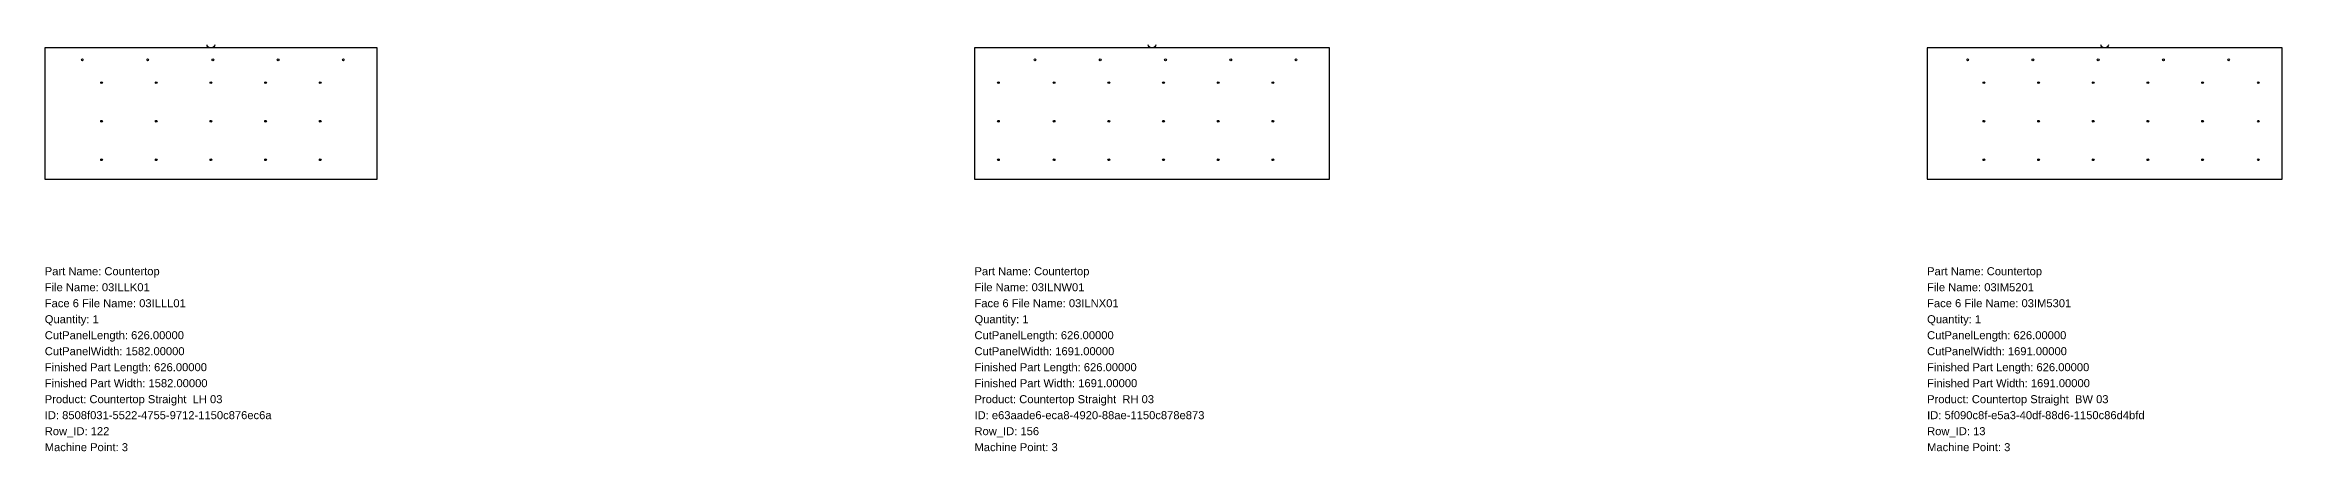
# Model space of a CAD drawing. Header units: inches. Extents: x 0 to 200771, y -1296 to 641.
# Drawn here: x 0 to 10654, y -1296 to 641 of the extents above; entities that cross this region are included whole.
import ezdxf

# ---------------------------------------------------------------- set-up
doc = ezdxf.new("R2010")
doc.units = ezdxf.units.IN
doc.header["$MEASUREMENT"] = 0
for name, color, linetype in [('BORDER_Z18P0RT1001', 7, 'Continuous'), ('NESTTEXT', 1, 'Continuous'), ('VBORE_Z12P0', 3, 'Continuous')]:
    doc.layers.add(name, color=color, linetype=linetype)
doc.styles.get("Standard").update_dxf_attribs({"font": 'arial.ttf'})

msp = doc.modelspace()

# ---------------------------------------------------------------- linework, layer by layer
at = {"layer": 'BORDER_Z18P0RT1001', "color": 2}
for points in [[(809.175, 641, -0.414213562), (794.175, 626), (0, 626), (0, 0), (1582, 0), (1582, 626), (787.825, 626, -0.414213562), (772.825, 641)], [(5290.475, 641, -0.414213562), (5275.475, 626), (4426.8, 626), (4426.8, 0), (6117.8, 0), (6117.8, 626), (5269.125, 626, -0.414213562), (5254.125, 641)], [(9826.275, 641, -0.414213562), (9811.275, 626), (8962.6, 626), (8962.6, 0), (10653.6, 0), (10653.6, 626), (9804.925, 626, -0.414213562), (9789.925, 641)]]:
    msp.add_lwpolyline(points, format="xyb", dxfattribs=at)
at = {"layer": 'VBORE_Z12P0', "color": 3}
for centre in [(179, 569), (489.75, 569), (800.5, 569), (1111.25, 569), (1422, 569), (4714.8, 569), (5025.55, 569), (5336.3, 569), (5647.05, 569), (5957.8, 569), (9155.6, 569), (9466.35, 569), (9777.1, 569), (10087.85, 569), (10398.6, 569), (270.35, 460), (270.35, 460), (530.68, 460), (791.01, 460), (1051.34, 460), (1311.67, 460), (4540.8, 460), (4806.15, 460), (4806.15, 460), (5066.48, 460), (5326.81, 460), (5587.14, 460), (5847.47, 460), (9232.95, 460), (9232.95, 460), (9493.28, 460), (9753.61, 460), (10013.94, 460), (10274.27, 460), (10539.6, 460), (270.35, 276.5), (270.35, 276.5), (530.68, 276.5), (791.01, 276.5), (1051.34, 276.5), (1311.67, 276.5), (4540.8, 276.5), (4806.15, 276.5), (4806.15, 276.5), (5066.48, 276.5), (5326.81, 276.5), (5587.14, 276.5), (5847.47, 276.5), (9232.95, 276.5), (9232.95, 276.5), (9493.28, 276.5), (9753.61, 276.5), (10013.94, 276.5), (10274.27, 276.5), (10539.6, 276.5), (270.35, 93), (270.35, 93), (530.68, 93), (791.01, 93), (1051.34, 93), (1311.67, 93), (4540.8, 93), (4806.15, 93), (4806.15, 93), (5066.48, 93), (5326.81, 93), (5587.14, 93), (5847.47, 93), (9232.95, 93), (9232.95, 93), (9493.28, 93), (9753.61, 93), (10013.94, 93), (10274.27, 93), (10539.6, 93)]:
    msp.add_circle(centre, 4, dxfattribs=at)

# ---------------------------------------------------------------- texts
at = {"layer": 'NESTTEXT', "color": 1}
for s, p in [('Part Name: Countertop', (0, -457.2)), ('Part Name: Countertop', (4426.8, -457.2)), ('Part Name: Countertop', (8962.6, -457.2)), ('File Name: 03ILLK01', (0, -533.4)), ('File Name: 03ILNW01', (4426.8, -533.4)), ('File Name: 03IM5201', (8962.6, -533.4)), ('Face 6 File Name: 03ILLL01', (0, -609.6)), ('Face 6 File Name: 03ILNX01', (4426.8, -609.6)), ('Face 6 File Name: 03IM5301', (8962.6, -609.6)), ('Quantity: 1', (0, -685.8)), ('CutPanelLength: 626.00000', (0, -762)), ('Quantity: 1', (4426.8, -685.8)), ('CutPanelLength: 626.00000', (4426.8, -762)), ('Quantity: 1', (8962.6, -685.8)), ('CutPanelLength: 626.00000', (8962.6, -762)), ('CutPanelWidth: 1582.00000', (0, -838.2)), ('CutPanelWidth: 1691.00000', (4426.8, -838.2)), ('CutPanelWidth: 1691.00000', (8962.6, -838.2)), ('Finished Part Length: 626.00000', (0, -914.4)), ('Finished Part Width: 1582.00000', (0, -990.6)), ('Finished Part Length: 626.00000', (4426.8, -914.4)), ('Finished Part Width: 1691.00000', (4426.8, -990.6)), ('Finished Part Length: 626.00000', (8962.6, -914.4)), ('Finished Part Width: 1691.00000', (8962.6, -990.6)), ('Product: Countertop Straight  LH 03', (0, -1066.8)), ('Product: Countertop Straight  RH 03', (4426.8, -1066.8)), ('Product: Countertop Straight  BW 03', (8962.6, -1066.8)), ('ID: 8508f031-5522-4755-9712-1150c876ec6a', (0, -1143)), ('ID: e63aade6-eca8-4920-88ae-1150c878e873', (4426.8, -1143)), ('ID: 5f090c8f-e5a3-40df-88d6-1150c86d4bfd', (8962.6, -1143)), ('Row_ID: 122', (0, -1219.2)), ('Machine Point: 3', (0, -1295.4)), ('Row_ID: 156', (4426.8, -1219.2)), ('Machine Point: 3', (4426.8, -1295.4)), ('Row_ID: 13', (8962.6, -1219.2)), ('Machine Point: 3', (8962.6, -1295.4))]:
    msp.add_text(s, height=38.1, dxfattribs=at).set_placement(p)

doc.saveas('drawing.dxf')
